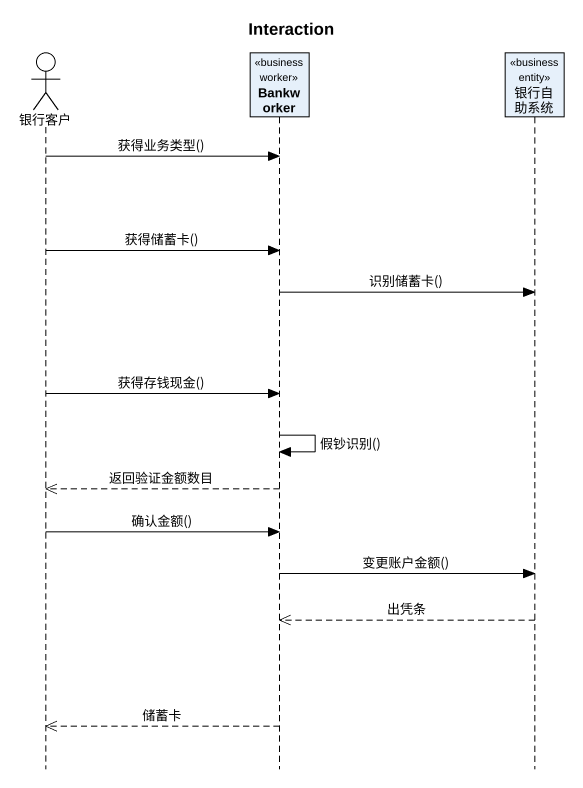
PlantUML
@startuml
title Interaction
hide footbox
actor 银行客户
participant Bankworker <<business worker>>
participant 银行自助系统 <<business entity>>

银行客户 -> Bankworker : 获得业务类型()
银行客户 -> Bankworker : 获得储蓄卡()
Bankworker -> 银行自助系统 : 识别储蓄卡()
银行客户 -> Bankworker : 获得存钱现金()
Bankworker -> Bankworker : 假钞识别()
Bankworker -->> 银行客户 : 返回验证金额数目
银行客户 -> Bankworker : 确认金额()
Bankworker -> 银行自助系统 : 变更账户金额()
银行自助系统 -->> Bankworker : 出凭条
Bankworker -->> 银行客户 : 储蓄卡
@enduml
